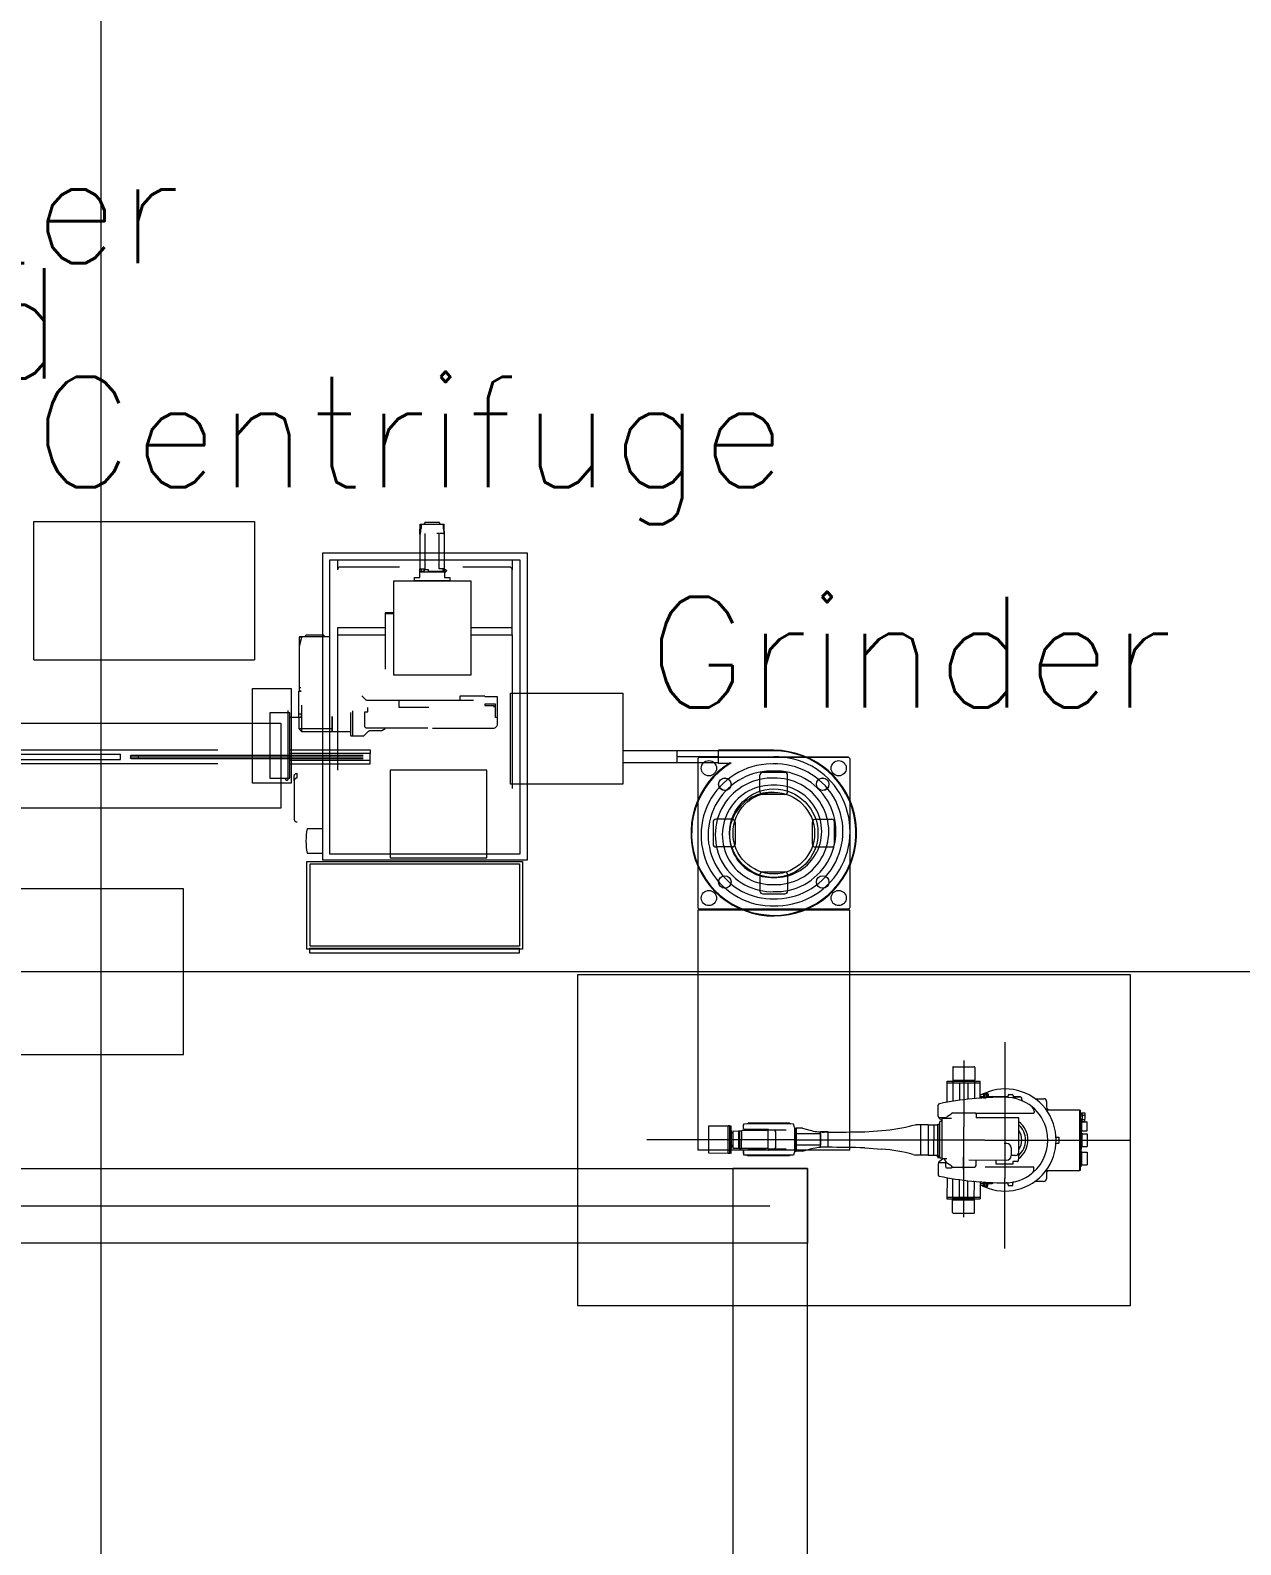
# Model space of a CAD drawing. Extents: x -59767 to 1106559, y -1290 to 1129522.
# Drawn here: x 85953 to 90337, y 280020 to 285505 of the extents above; entities that cross this region are included whole.
import ezdxf

# ---------------------------------------------------------------- set-up
doc = ezdxf.new("R2010")
doc.units = 0
doc.linetypes.add('CENTER', pattern=[2, 1.25, -0.25, 0.25, -0.25])
for name, color, linetype, lineweight in [('COLUMN', 2, 'CONTINUOUS', 9), ('TEXT', 3, 'CONTINUOUS', 9), ('중간선', 5, 'CONTINUOUS', 9), ('중심선', 1, 'CENTER', 9)]:
    doc.layers.add(name, color=color, linetype=linetype, lineweight=lineweight)
doc.styles.get("Standard").update_dxf_attribs({"font": 'romans.shx', "bigfont": 'whtgtxt.shx'})

# ---------------------------------------------------------------- blocks, each defined once
blk = doc.blocks.new('column600')
at = {"layer": 'COLUMN', "linetype": 'Continuous'}
blk.add_lwpolyline([(-300, -300), (300, -300), (300, 300), (-300, 300)], close=True, dxfattribs=at)

msp = doc.modelspace()

# ---------------------------------------------------------------- linework, layer by layer
at = {"layer": '중간선'}
for p, q in [((85965.3, 283725.2), (86765.3, 283725.2)), ((86765.3, 283725.2), (86765.3, 283225.2)), ((85965.3, 283225.2), (86765.3, 283225.2)), ((86886.3, 283040.3), (86885.6, 283040.3)), ((86887, 283040.3), (86886.3, 283040.3)), ((86887, 283032.6), (86887, 283040.3)), ((86887, 283032.6), (86820, 283032.6)), ((86820, 283032.6), (86820, 282796.2)), ((86887, 282796.2), (86887, 283032.6)), ((86887.7, 283032.6), (86887, 283032.6)), ((86889.2, 283032.6), (86887.7, 283032.6)), ((86890.6, 283032.6), (86889.2, 283032.6)), ((86891.3, 283032.6), (86890.6, 283032.6)), ((86892, 283032.6), (86891.3, 283032.6)), ((86892.7, 283032.6), (86892, 283032.6)), ((86893.4, 283032.6), (86892.7, 283032.6)), ((86893.4, 282796.2), (86893.4, 283032.6)), ((82805.8, 282883.2), (86279.7, 282883.2)), ((86279.7, 282863.2), (86279.7, 282883.2)), ((88445.7, 282894.7), (88099, 282894.7)), ((88295.7, 282851.8), (88295.7, 282894.7)), ((88445.7, 282873.3), (88295.7, 282873.3)), ((88645.7, 282897), (88445.7, 282897)), ((88445.7, 282849.5), (88445.7, 282897)), ((88645.7, 282894.7), (88445.7, 282894.7)), ((82805.8, 282863.2), (86279.7, 282863.2)), ((88445.7, 282851.8), (88099, 282851.8)), ((88375.7, 282872), (88370.7, 282867)), ((88375.7, 282872), (88370.7, 282867)), ((88370.7, 282867), (88370.7, 282327)), ((88370.7, 282867), (88370.7, 282327)), ((88915.7, 282872), (88375.7, 282872)), ((88375.7, 282872), (88915.7, 282872)), ((88488, 282849.5), (88445.7, 282849.5)), ((88920.7, 282867), (88915.7, 282872)), ((88920.7, 282867), (88920.7, 282327)), ((88920.7, 282867), (88920.7, 282327)), ((86820, 282796.2), (86887, 282796.2)), ((86876.5, 282796.2), (86876.5, 282793.4)), ((86876.5, 282793.4), (86877.2, 282792.7)), ((86877.2, 282792.7), (86877.2, 282791.3)), ((86877.2, 282791.3), (86878.6, 282789.9)), ((86878.6, 282789.9), (86879.3, 282789.2)), ((86879.3, 282789.2), (86880.7, 282788.5)), ((86880.7, 282788.5), (86882.1, 282788.5)), ((86882.1, 282788.5), (86883.5, 282788.5)), ((86883.5, 282788.5), (86884.2, 282789.2)), ((86884.2, 282789.2), (86885.6, 282789.9)), ((86885.6, 282789.9), (86886.3, 282791.3)), ((86886.3, 282791.3), (86887, 282792.7)), ((86887, 282793.4), (86887, 282796.2)), ((86887, 282796.2), (86887.7, 282796.2)), ((86887, 282792.7), (86887, 282793.4)), ((86887.7, 282796.2), (86889.2, 282796.2)), ((86889.2, 282796.2), (86890.6, 282796.2)), ((86890.6, 282796.2), (86891.3, 282796.2)), ((86891.3, 282796.2), (86892, 282796.2)), ((86892, 282796.2), (86892.7, 282796.2)), ((86892.7, 282796.2), (86893.4, 282796.2)), ((88595.7, 282747), (88595.7, 282807)), ((88595.7, 282747), (88595.7, 282807)), ((88685.7, 282817), (88605.7, 282817)), ((88685.7, 282817), (88605.7, 282817)), ((88695.7, 282747), (88695.7, 282807)), ((88695.7, 282747), (88695.7, 282807)), ((88685.7, 282737), (88605.7, 282737)), ((88685.7, 282737), (88605.7, 282737)), ((88425.7, 282637), (88425.7, 282557)), ((88425.7, 282637), (88425.7, 282557)), ((88495.7, 282647), (88435.7, 282647)), ((88495.7, 282647), (88435.7, 282647)), ((88505.7, 282637), (88505.7, 282557)), ((88505.7, 282637), (88505.7, 282557)), ((88785.7, 282557), (88785.7, 282637)), ((88785.7, 282557), (88785.7, 282637)), ((88795.7, 282647), (88855.7, 282647)), ((88795.7, 282647), (88855.7, 282647)), ((88865.7, 282557), (88865.7, 282637)), ((88865.7, 282557), (88865.7, 282637)), ((88495.7, 282547), (88435.7, 282547)), ((88495.7, 282547), (88435.7, 282547)), ((88795.7, 282547), (88855.7, 282547)), ((88795.7, 282547), (88855.7, 282547)), ((88595.7, 282447), (88595.7, 282387)), ((88595.7, 282447), (88595.7, 282387)), ((88605.7, 282457), (88685.7, 282457)), ((88605.7, 282457), (88685.7, 282457)), ((88695.7, 282447), (88695.7, 282387)), ((88695.7, 282447), (88695.7, 282387)), ((88370.7, 282327), (88375.7, 282322)), ((88370.7, 282327), (88375.7, 282322)), ((88605.7, 282377), (88685.7, 282377)), ((88605.7, 282377), (88685.7, 282377)), ((88915.7, 282322), (88920.7, 282327)), ((88915.7, 282322), (88920.7, 282327)), ((88915.7, 282322), (88375.7, 282322)), ((88375.7, 282322), (88915.7, 282322)), ((89293.8, 281748.7), (89293.7, 281702.7)), ((89295.8, 281750.7), (89371.8, 281750.6)), ((89373.8, 281748.6), (89373.7, 281702.6)), ((89273.6, 281622.2), (89273.7, 281698.8)), ((89273.7, 281698.8), (89393.7, 281698.5)), ((89273.7, 281698.8), (89393.7, 281698.5)), ((89273.7, 281692.8), (89393.7, 281692.5)), ((89293.7, 281702.7), (89373.7, 281702.6)), ((89294.2, 281702.7), (89294.2, 281698.7)), ((89294.7, 281698.7), (89294.6, 281625.7)), ((89318.7, 281692.7), (89318.6, 281629.3)), ((89348.7, 281692.6), (89348.6, 281633)), ((89372.7, 281698.6), (89372.6, 281635.4)), ((89373.2, 281702.6), (89373.2, 281698.6)), ((89393.6, 281637.2), (89393.7, 281698.5)), ((89241.5, 281572.2), (89241.5, 281611.9)), ((89393.6, 281643), (89405.6, 281643)), ((89405.6, 281652.5), (89405.6, 281638.5)), ((89405.6, 281652.5), (89405.8, 281652.5)), ((89405.6, 281640.5), (89421.6, 281640.5)), ((89405.6, 281638.5), (89414.3, 281638.5)), ((89406.6, 281652.5), (89406.6, 281638.5)), ((89410.6, 281652.5), (89410.6, 281638.5)), ((89411.5, 281652.5), (89415.8, 281652.5)), ((89416.6, 281652.5), (89416.6, 281638.5)), ((89420.6, 281652.5), (89420.6, 281638.8)), ((89421.5, 281652.5), (89421.6, 281652.5)), ((89421.6, 281652.5), (89421.6, 281638.9)), ((89421.6, 281643), (89437.1, 281643)), ((89492.7, 281641.4), (89440.7, 281641.5)), ((89490.7, 281640.4), (89441.4, 281640.5)), ((89494.6, 281647.4), (89494.6, 281645.3)), ((89497.6, 281650.4), (89509.6, 281650.3)), ((89512.6, 281647.3), (89512.6, 281641.7)), ((89539.6, 281641.3), (89512.6, 281641.3)), ((89540.6, 281640.3), (89512.8, 281640.3)), ((89539.6, 281640.3), (89539.6, 281641.3)), ((89543.6, 281631), (89543.6, 281637.3)), ((89591.9, 281635.2), (89623.6, 281635.1)), ((89633.6, 281625.1), (89633.5, 281605.1)), ((89243.7, 281567.5), (89271.3, 281567.5)), ((89245, 281564.5), (89255.8, 281555.4)), ((89255.9, 281556.3), (89256, 281563.8)), ((89289, 281563.7), (89256, 281563.8)), ((89271.1, 281567.2), (89269.2, 281563.8)), ((89287.2, 281578), (89274.8, 281570.9)), ((89293.5, 281583.7), (89373.5, 281583.6)), ((89376.5, 281582.6), (89585.5, 281582.2)), ((89378.5, 281578.6), (89378.5, 281566.1)), ((89533.5, 281565.8), (89378.5, 281566.1)), ((89533.2, 281441.3), (89533.5, 281565.8)), ((89588.5, 281590.1), (89588.5, 281585.2)), ((89632.3, 281595.1), (89753.5, 281594.9)), ((89753.5, 281594.9), (89753.1, 281374.9)), ((89753.5, 281593.9), (89756.7, 281593.9)), ((89756.4, 281402.2), (89756.7, 281572.2)), ((89756.7, 281572.2), (89756.7, 281593.9)), ((89756.7, 281583.5), (89771.7, 281583.5)), ((89756.7, 281578.9), (89763.7, 281578.8)), ((89756.7, 281573.4), (89763.7, 281573.4)), ((89756.7, 281562.4), (89763.7, 281562.4)), ((89756.7, 281556.9), (89763.7, 281556.9)), ((89763.7, 281556.9), (89763.7, 281578.8)), ((89763.7, 281575.7), (89771.7, 281575.7)), ((89763.7, 281561.9), (89763.7, 281567.9)), ((89763.7, 281560.1), (89771.7, 281560.1)), ((89771.7, 281567.9), (89771.6, 281552.3)), ((89771.7, 281583.5), (89771.7, 281567.9)), ((88410, 281437.3), (88410.1, 281537.3)), ((88410.1, 281537.3), (88490.1, 281537.2)), ((88480.2, 281437.2), (88480.4, 281537.2)), ((88486.4, 281537.2), (88480.4, 281537.2)), ((88486.2, 281437.2), (88486.4, 281537.2)), ((88490.1, 281537.2), (88490, 281437.2)), ((88490.1, 281519.7), (88492.4, 281519.7)), ((88492.3, 281454.7), (88492.4, 281519.7)), ((88492.4, 281506.2), (88492.9, 281506.2)), ((88492.8, 281462.4), (88492.9, 281511.9)), ((88492.9, 281511.9), (88496.9, 281511.9)), ((88496.9, 281518.2), (88496.8, 281456.2)), ((88496.9, 281518.2), (88517.4, 281518.1)), ((88517.4, 281518.6), (88517.3, 281455.6)), ((88517.4, 281518.6), (88521.4, 281518.6)), ((88521.4, 281519.1), (88521.3, 281455.1)), ((88521.4, 281519.1), (88529.4, 281519.1)), ((88529.3, 281454.6), (88529.4, 281519.6)), ((88625.4, 281519.4), (88529.4, 281519.6)), ((88535.9, 281527.1), (88535.9, 281538.9)), ((88536.1, 281540.2), (88536.8, 281543)), ((88716.7, 281543.3), (88537.6, 281543.6)), ((88625.9, 281523.9), (88538.9, 281524.1)), ((88548.4, 281543.6), (88553.1, 281546.3)), ((88552.4, 281521.1), (88614.4, 281520.9)), ((88552.4, 281519.5), (88552.4, 281521.1)), ((88701.2, 281546), (88553.1, 281546.3)), ((88553.4, 281521.1), (88553.4, 281524.1)), ((88613.4, 281520.9), (88613.4, 281523.9)), ((88614.4, 281519.4), (88614.4, 281520.9)), ((88625.3, 281455.5), (88625.4, 281519.4)), ((88626.9, 281522.4), (88626.9, 281522.9)), ((88690.3, 281521.3), (88627.9, 281521.4)), ((88653.3, 281462.4), (88653.4, 281511.4)), ((88705.9, 281543.3), (88701.2, 281546)), ((88720.8, 281530.5), (88717.5, 281542.7)), ((88722.2, 281445), (88722.4, 281528.5)), ((88722.4, 281528.3), (88726.4, 281528.2)), ((88726.2, 281445.2), (88726.4, 281528.2)), ((88726.2, 281445.2), (88726.4, 281528.2)), ((88726.4, 281528.2), (88726.2, 281445.2)), ((88749.1, 281528.2), (88726.4, 281528.2)), ((88749.1, 281528.2), (88776, 281521)), ((88839.8, 281514), (88827.7, 281514.1)), ((88975.6, 281515.7), (89037.6, 281520)), ((89151.1, 281538.7), (89159.4, 281541)), ((89204.4, 281540.9), (89159.4, 281541)), ((89177.7, 281430.9), (89177.9, 281540.9)), ((89204.4, 281540.9), (89204.2, 281430.9)), ((89205.4, 281527.9), (89204.4, 281527.9)), ((89205.4, 281540.9), (89205.2, 281430.9)), ((89205.4, 281540.9), (89205.2, 281430.9)), ((89205.4, 281540.9), (89240.4, 281540.8)), ((89224.9, 281540.8), (89224.7, 281430.8)), ((89240.4, 281543.3), (89240.2, 281428.3)), ((89240.2, 281430.8), (89240.4, 281543.3)), ((89240.4, 281543.3), (89246.9, 281543.3)), ((89246.7, 281419.3), (89246.9, 281552.3)), ((89246.7, 281419.3), (89246.9, 281552.3)), ((89253.9, 281552.3), (89246.9, 281552.3)), ((89253.9, 281552.3), (89246.9, 281552.3)), ((89253.9, 281553.5), (89253.7, 281418.3)), ((89756.6, 281552.4), (89760.9, 281552.4)), ((89756.6, 281517.4), (89760.9, 281517.4)), ((89756.6, 281514.5), (89758.6, 281514.5)), ((89758.2, 281517.4), (89758.2, 281552.4)), ((89758.6, 281514.5), (89758.3, 281388.5)), ((89758.6, 281510.4), (89760.9, 281510.4)), ((89760.9, 281510.4), (89760.8, 281459.4)), ((89760.9, 281517.4), (89760.9, 281552.4)), ((89760.9, 281552.3), (89771.6, 281552.3)), ((89760.9, 281550.9), (89780.8, 281550.8)), ((89760.9, 281518.9), (89780.8, 281518.8)), ((89760.9, 281507.9), (89780.8, 281507.9)), ((89780.8, 281507.9), (89780.7, 281461.8)), ((89780.8, 281518.8), (89780.8, 281550.8)), ((88490, 281459.7), (88492.3, 281459.7)), ((88490, 281454.7), (88492.3, 281454.7)), ((88492.3, 281468.2), (88492.8, 281468.2)), ((88492.8, 281468.2), (88492.8, 281462.4)), ((88492.8, 281462.4), (88496.8, 281462.4)), ((88496.8, 281456.2), (88517.3, 281456.1)), ((88517.3, 281455.6), (88521.3, 281455.6)), ((88521.3, 281455.1), (88529.3, 281455.1)), ((88624.3, 281454.4), (88529.3, 281454.6)), ((88625.8, 281448.9), (88538.8, 281449.1)), ((88552.3, 281454.6), (88552.3, 281453.1)), ((88552.3, 281453.1), (88614.3, 281452.9)), ((88553.3, 281450.1), (88613.3, 281449.9)), ((88553.3, 281449.1), (88553.3, 281450.1)), ((88554, 281450.1), (88554, 281453.1)), ((88612.5, 281450), (88612.5, 281453)), ((88613.3, 281448.9), (88613.3, 281449.9)), ((88614.3, 281454.5), (88614.3, 281452.9)), ((88626.8, 281451.4), (88626.8, 281449.9)), ((88690.1, 281452.3), (88627.8, 281452.4)), ((88749, 281445.2), (88775.8, 281452.3)), ((88839.7, 281459), (88827.6, 281459.1)), ((88839.7, 281459), (88840, 281459)), ((88975.5, 281456.8), (89037.5, 281452.4)), ((89489.6, 281472.9), (89480.6, 281472.9)), ((89505.6, 281456.8), (89505.5, 281428.8)), ((89668, 281496.1), (89677.8, 281496)), ((89668, 281474.1), (89677.8, 281474)), ((89677.8, 281496), (89677.8, 281474)), ((89758.5, 281459.4), (89760.8, 281459.4)), ((89760.8, 281461.8), (89780.7, 281461.8)), ((88490, 281437.2), (88410, 281437.3)), ((88486.2, 281437.2), (88480.2, 281437.2)), ((88535.7, 281446.1), (88534.5, 281446.1)), ((88534.5, 281446.1), (88534.5, 281436.1)), ((88535.7, 281436.1), (88534.5, 281436.1)), ((88535.7, 281444.1), (88535.7, 281446.1)), ((88535.7, 281444.1), (88535.7, 281435.2)), ((88535.9, 281434), (88536.6, 281431.2)), ((88716.5, 281430.3), (88537.4, 281430.6)), ((88548.2, 281430.6), (88552.9, 281427.9)), ((88701, 281427.6), (88552.9, 281427.9)), ((88705.7, 281430.3), (88701, 281427.6)), ((88720.6, 281443), (88717.3, 281430.9)), ((88722.2, 281445.3), (88726.2, 281445.2)), ((88749, 281445.2), (88726.2, 281445.2)), ((89150.9, 281433.2), (89159.2, 281431)), ((89150.9, 281433.2), (89159.2, 281431)), ((89204.2, 281430.9), (89159.2, 281431)), ((89205.2, 281443.9), (89204.2, 281443.9)), ((89205.2, 281430.9), (89240.2, 281430.8)), ((89205.2, 281430.9), (89240.2, 281430.8)), ((89224.7, 281430.8), (89240.2, 281430.8)), ((89239.2, 281424.8), (89239.2, 281430.8)), ((89246.7, 281424.8), (89239.2, 281424.8)), ((89239.7, 281424.8), (89239.7, 281424.6)), ((89239.7, 281424.6), (89246.7, 281424.6)), ((89240.2, 281430.8), (89240.2, 281428.3)), ((89240.2, 281430.8), (89240.2, 281428.3)), ((89240.2, 281428.3), (89246.7, 281428.3)), ((89240.2, 281424.6), (89240.2, 281420.8)), ((89246.7, 281420.8), (89240.2, 281420.8)), ((89241.2, 281399.4), (89241.1, 281359.6)), ((89244.3, 281404.1), (89266.9, 281404.1)), ((89244.8, 281407.1), (89258.1, 281418.3)), ((89253.7, 281419.3), (89246.7, 281419.3)), ((89253.7, 281418.3), (89272.7, 281418.3)), ((89270.8, 281404.4), (89262.9, 281418.3)), ((89268.4, 281387.8), (89268.4, 281407.8)), ((89286.9, 281393.5), (89274.5, 281400.6)), ((89333.1, 281380.4), (89333.2, 281424.2)), ((89352.5, 281413.1), (89489.5, 281412.9)), ((89378.2, 281392.6), (89378.2, 281412.6)), ((89450.9, 281401.9), (89450.9, 281413.1)), ((89450.9, 281398.4), (89450.9, 281401.9)), ((89512.9, 281398.3), (89450.9, 281398.4)), ((89521.2, 281429.3), (89505.5, 281429.3)), ((89528.7, 281407.3), (89511.8, 281407.3)), ((89512.9, 281401.8), (89512.9, 281407.8)), ((89512.9, 281398.3), (89512.9, 281401.8)), ((89532.9, 281422.3), (89532.9, 281437.9)), ((89756.3, 281375.9), (89756.4, 281402.2)), ((89758.4, 281444.4), (89760.7, 281444.4)), ((89758.4, 281393.4), (89760.7, 281393.4)), ((89760.7, 281444.4), (89760.7, 281393.4)), ((89760.7, 281441.9), (89780.6, 281441.9)), ((89760.7, 281395.8), (89780.6, 281395.8)), ((89780.6, 281441.9), (89780.6, 281395.8)), ((89271.4, 281384.8), (89289.4, 281384.7)), ((89273.1, 281349.3), (89272.9, 281272.8)), ((89292.4, 281387.7), (89292.4, 281387.8)), ((89293.1, 281387.7), (89373.1, 281387.6)), ((89293.9, 281272.7), (89294.1, 281345.7)), ((89317.9, 281278.7), (89318.1, 281342.1)), ((89347.9, 281278.6), (89348.1, 281338.2)), ((89411.8, 281388.5), (89585.1, 281388.2)), ((89588.1, 281380.3), (89588.1, 281385.2)), ((89631.9, 281375.1), (89753.1, 281374.9)), ((89633.1, 281365.1), (89633.1, 281345.1)), ((89753.1, 281375.9), (89756.3, 281375.9)), ((89756.3, 281388.5), (89758.3, 281388.5)), ((89371.9, 281272.6), (89372.1, 281335.7)), ((89393, 281333.9), (89392.9, 281272.5)), ((89393, 281328), (89405, 281328)), ((89405, 281332.5), (89413.8, 281332.5)), ((89405, 281318.5), (89405, 281332.5)), ((89405, 281330.5), (89421, 281330.5)), ((89405, 281318.5), (89405.2, 281318.5)), ((89406, 281318.5), (89406, 281332.5)), ((89410, 281318.5), (89410, 281332.5)), ((89410.8, 281318.5), (89415.2, 281318.5)), ((89416, 281318.5), (89416, 281332.5)), ((89420, 281318.5), (89420, 281332.2)), ((89420.8, 281318.5), (89421, 281318.5)), ((89421, 281318.5), (89421, 281332.1)), ((89421, 281328), (89436.5, 281328)), ((89494, 281323.4), (89494, 281325.5)), ((89497, 281320.4), (89509, 281320.3)), ((89512, 281323.3), (89512, 281329)), ((89623.1, 281335.1), (89591.3, 281335.2)), ((89272.9, 281278.8), (89392.9, 281278.5)), ((89272.9, 281272.8), (89392.9, 281272.5)), ((89272.9, 281272.8), (89392.9, 281272.5)), ((89373.4, 281272.6), (89292.4, 281272.7)), ((89292.8, 281222.7), (89292.9, 281268.7)), ((89292.9, 281268.7), (89372.9, 281268.6)), ((89293.4, 281268.7), (89293.4, 281272.7)), ((89372.4, 281268.6), (89372.4, 281272.6)), ((89372.8, 281222.6), (89372.9, 281268.6)), ((89294.8, 281220.7), (89370.8, 281220.6))]:
    msp.add_line(p, q, dxfattribs=at)
for points in [[(85965.3, 283225.2), (85965.3, 283725.2)], [(87363.9, 283679.4), (87363.9, 283680.9), (87363.9, 283681.6), (87363.9, 283682.3), (87363.9, 283688.6), (87363.9, 283695), (87364.6, 283702), (87364.6, 283708.4), (87364.6, 283714.7), (87365.3, 283714.7), (87366, 283714.7), (87366.7, 283714.7), (87368.1, 283714.7), (87369.6, 283714.7), (87368.9, 283708.4), (87368.1, 283702), (87366.7, 283695), (87366, 283688.6), (87365.3, 283682.3), (87365.3, 283680.9), (87364.6, 283679.4), (87363.9, 283679.4), (87363.9, 283553.9)], [(87438, 283716.1), (87434.5, 283721.1), (87434.5, 283721.8), (87433.8, 283721.8), (87433.1, 283721.8), (87432.3, 283721.8), (87430.9, 283721.8), (87430.2, 283721.8), (87428.8, 283721.8), (87425.3, 283721.8), (87421.8, 283721.8), (87417.5, 283721.8), (87412.6, 283721.8), (87408.4, 283721.8), (87404.1, 283721.8), (87399.2, 283721.8), (87397.1, 283721.8), (87395, 283721.8), (87390.7, 283721.8), (87387.9, 283721.8), (87385.8, 283721.8), (87384.4, 283721.8), (87383.7, 283721.8), (87383, 283721.8), (87382.3, 283721.8), (87382.3, 283721.1), (87378.7, 283716.1)], [(87452.8, 283679.4), (87452.8, 283680.9), (87452.8, 283682.3), (87452.8, 283688.6), (87452.1, 283695), (87452.1, 283702), (87452.1, 283708.4), (87452.1, 283714.7), (87451.4, 283714.7), (87450.7, 283714.7), (87450, 283714.7), (87449.3, 283714.7), (87448.6, 283714.7), (87447.9, 283714.7), (87447.2, 283714.7), (87447.9, 283708.4), (87448.6, 283702), (87450, 283695), (87450.7, 283688.6), (87451.4, 283682.3), (87442.9, 283682.3), (87441.5, 283682.3), (87440.8, 283682.3), (87439.4, 283682.3), (87438.7, 283682.3), (87438, 283682.3), (87437.3, 283682.3), (87436.6, 283682.3)], [(87378.7, 283544), (87378.7, 283544.7), (87370.3, 283544.7), (87370.3, 283553.9), (87383, 283553.9), (87383, 283679.4), (87383, 283682.3)], [(87446.5, 283553.9), (87433.8, 283553.9), (87433.8, 283679.4), (87433.8, 283682.3), (87425.3, 283682.3)], [(87452.8, 283553.9), (87452.8, 283679.4), (87452.1, 283679.4), (87451.4, 283679.4), (87451.4, 283680.9), (87451.4, 283681.6), (87451.4, 283682.3)], [(87065.5, 283586.3), (87065.5, 283551.1)], [(87697.6, 283586.3), (87697.6, 283551.1)], [(87290.6, 283560.9), (87075.4, 283560.9), (87073.3, 283560.9), (87071.9, 283560.2), (87069.7, 283559.5), (87068.3, 283558.1), (87067.6, 283556.7), (87066.2, 283555.3), (87066.2, 283553.2), (87065.5, 283551.1)], [(87370.3, 283544), (87370.3, 283544.7), (87368.9, 283544.7), (87366.7, 283544.7), (87365.3, 283544.7), (87363.9, 283544.7), (87364.6, 283544), (87363.9, 283544.7), (87363.9, 283553.9), (87364.6, 283553.9), (87366, 283553.9), (87366.7, 283553.9), (87367.4, 283553.9), (87368.9, 283553.9), (87370.3, 283553.9)], [(87446.5, 283544), (87446.5, 283544.7), (87447.2, 283544.7), (87447.9, 283544.7), (87448.6, 283544.7), (87449.3, 283544.7), (87450, 283544.7), (87450.7, 283544.7), (87451.4, 283544.7), (87452.1, 283544.7), (87452.8, 283544.7), (87453.5, 283544), (87454.2, 283543.3), (87455.6, 283543.3), (87457, 283543.3), (87457.7, 283544), (87458.4, 283544.7), (87459.2, 283545.4), (87459.9, 283546.8), (87459.9, 283548.2), (87459.2, 283548.9), (87458.4, 283549.6), (87457.7, 283550.3), (87456.3, 283551.1), (87454.9, 283551.1), (87454.2, 283550.3), (87452.8, 283549.6), (87454.2, 283550.3), (87454.9, 283551.1), (87456.3, 283551.1), (87457.7, 283550.3), (87458.4, 283549.6), (87459.2, 283548.9), (87459.9, 283548.2), (87459.9, 283546.8), (87459.2, 283545.4), (87458.4, 283544.7), (87457.7, 283544), (87457, 283543.3), (87455.6, 283543.3), (87454.2, 283543.3), (87453.5, 283544), (87452.8, 283544.7), (87452.1, 283544), (87452.8, 283544.7), (87452.8, 283553.9), (87452.1, 283553.9), (87451.4, 283553.9), (87450.7, 283553.9), (87450, 283553.9), (87448.6, 283553.9), (87447.9, 283553.9), (87446.5, 283553.9), (87446.5, 283544.7), (87395, 283544.7), (87395, 283551.1), (87378.7, 283551.1), (87378.7, 283544.7), (87379.4, 283544.7), (87380.1, 283544.7), (87380.8, 283544.7), (87380.8, 283551.1)], [(87697.6, 283340.1), (87697.6, 283551.1), (87697.6, 283553.2), (87696.9, 283555.3), (87696.2, 283556.7), (87694.8, 283558.1), (87693.4, 283559.5), (87691.9, 283560.2), (87690.5, 283560.9), (87688.4, 283560.9), (87519.1, 283560.9)], [(87270.1, 283394.4), (87238.3, 283394.4), (87238.3, 283393), (87270.1, 283393), (87238.3, 283393), (87238.3, 283191.3)], [(87020.4, 283308.4), (87015.4, 283313.3), (87014.7, 283313.3), (87014.7, 283314), (87014, 283314), (87013.3, 283314), (87012.6, 283314), (87011.2, 283314), (87010.5, 283314), (87008.4, 283314), (87007, 283314), (87004.8, 283314), (86999.9, 283314), (86997.1, 283314), (86994.3, 283314), (86988.6, 283314), (86983, 283314), (86979.5, 283314), (86975.2, 283314), (86971.7, 283314), (86968.9, 283314), (86966.1, 283314), (86963.9, 283314), (86961.1, 283314), (86957.6, 283314), (86956.2, 283314), (86954.8, 283314), (86952.6, 283314), (86951.9, 283314), (86951.2, 283314), (86951.2, 283313.3), (86950.5, 283313.3), (86945.6, 283308.4)], [(87238.3, 283340.1), (87065.5, 283340.1), (87065.5, 283314.7), (87238.3, 283314.7)], [(87065.5, 283314.7), (87065.5, 282825.2)], [(87548, 283314.7), (87697.6, 283314.7), (87697.6, 283340.1), (87548, 283340.1)], [(87697.6, 283314.7), (87697.6, 282758.8)], [(86926.5, 283274.5), (86926.5, 283122.8)], [(87038, 283307), (87038, 283308.4), (87037.3, 283308.4), (87036.6, 283308.4), (87035.2, 283308.4), (87034.5, 283308.4), (87033.1, 283308.4), (87031.7, 283308.4), (87029.5, 283308.4), (87023.2, 283308.4), (87006.3, 283308.4), (87005.6, 283308.4), (87004.8, 283308.4), (87004.1, 283308.4), (87003.4, 283308.4), (87002.7, 283308.4), (86963.2, 283308.4), (86962.5, 283308.4), (86961.8, 283308.4), (86961.1, 283308.4), (86960.4, 283308.4), (86959.7, 283308.4), (86942.8, 283308.4), (86936.4, 283308.4), (86934.3, 283308.4), (86932.9, 283308.4), (86931.5, 283308.4), (86930.8, 283308.4), (86929.4, 283308.4), (86928.7, 283308.4), (86928, 283308.4), (86928, 283307), (86927.3, 283307), (86927.3, 283306.3)], [(86893.4, 283017), (86925.8, 283017), (86925.8, 283017.7), (86925.8, 283018.4), (86925.8, 283019.9), (86925.8, 283021.3), (86925.8, 283022.7), (86925.8, 283024.1), (86925.8, 283026.2), (86925.8, 283026.9), (86925.8, 283028.3), (86925.8, 283029), (86925.8, 283089), (86925.8, 283110.9), (86926.5, 283110.9)], [(86932.9, 283122.8), (86931.5, 283122.8), (86930.1, 283122.8), (86929.4, 283122.8), (86928.7, 283122.8), (86927.3, 283122.8), (86926.5, 283122.8), (86927.3, 283110.9), (86928, 283110.9), (86928.7, 283110.9), (86929.4, 283110.9), (86930.8, 283110.9), (86931.5, 283110.9), (86932.9, 283110.9), (86933.6, 283110.9), (86932.9, 283110.9), (86931.5, 283110.9), (86930.8, 283110.9), (86930.1, 283110.9), (86929.4, 283110.9), (86928.7, 283110.9), (86928, 283110.9), (86927.3, 283110.9)], [(87287.7, 283077), (87230.6, 283077), (87170.6, 283077), (87153.7, 283093.9)], [(87599.5, 283092.5), (87509.2, 283092.5), (87509.2, 283077)], [(86935.7, 283060.1), (86935.7, 282975.4), (87045.8, 282975.4)], [(87120.5, 282950), (87120.5, 282950.7), (87120.5, 282951.4), (87120.5, 282952.8), (87120.5, 282954.2), (87120.5, 282956.4), (87120.5, 282958.5), (87120.5, 282960.6), (87120.5, 282964.1), (87120.5, 282966.9), (87120.5, 282970.5), (87120.5, 282974), (87120.5, 282978.2), (87120.5, 282981.8), (87120.5, 282986.7), (87120.5, 282990.9), (87120.5, 282995.2), (87120.5, 283000.1), (87120.5, 283005), (87120.5, 283010), (87120.5, 283014.9), (87120.5, 283020.6), (87120.5, 283025.5), (87120.5, 283030.4), (87120.5, 283035.4), (87120.5, 283040.3)], [(87392.8, 282976.8), (87171.3, 282976.8), (87169.9, 282976.8), (87169.2, 282977.5), (87167.8, 282978.2), (87167.1, 282978.9), (87166.4, 282979.6), (87165.7, 282981.1), (87165, 282981.8), (87165, 282983.2), (87165, 283036.1), (87164.3, 283036.8), (87164.3, 283036.1), (87165, 283036.1), (87174.9, 283036.1), (87175.6, 283036.1), (87175.6, 283036.8), (87175.6, 283037.5), (87175.6, 283038.2), (87175.6, 283038.9), (87175.6, 283040.3), (87175.6, 283042.4), (87175.6, 283043.8), (87175.6, 283046), (87175.6, 283048.8), (87175.6, 283050.9), (87175.6, 283051.6)], [(87558.6, 283077), (87287.7, 283077), (87287.7, 283063.6), (87287.7, 283053.7), (87396.4, 283053.7)], [(87599.5, 283091.8), (87644, 283091.8), (87644, 283015.6), (87637.6, 283015.6), (87637.6, 283064.3), (87599.5, 283064.3), (87599.5, 283060.1), (87599.5, 283059.4), (87631.3, 283059.4), (87631.3, 283053.7)], [(86925.8, 283029), (86926.5, 283029), (86928, 283029.7), (86928.7, 283029.7), (86930.1, 283029), (86931.5, 283029), (86932.2, 283028.3), (86932.9, 283026.9), (86933.6, 283026.2), (86934.3, 283025.5), (86934.3, 283024.1), (86935, 283022.7), (86934.3, 283022), (86934.3, 283020.6), (86933.6, 283019.2), (86932.9, 283018.4), (86932.2, 283017.7), (86931.5, 283017), (86930.1, 283016.3), (86928.7, 283016.3), (86928, 283016.3), (86926.5, 283016.3), (86925.8, 283017), (86925.8, 282975.4), (86935.7, 282975.4), (86935.7, 282965.5), (87045.8, 282965.5), (87045.8, 282975.4), (87045.8, 283019.9), (87045.8, 283018.4), (87045.8, 283014.2), (87045.8, 283009.3), (87045.8, 283005), (87045.8, 283000.8), (87045.8, 282996.6), (87045.8, 282993), (87045.8, 282988.8), (87045.8, 282985.3), (87045.8, 282982.5), (87045.8, 282978.9), (87045.8, 282976.1), (87045.8, 282974), (87045.8, 282971.9), (87045.8, 282969.8), (87045.8, 282968.4), (87045.8, 282966.9), (87045.8, 282966.2), (87045.8, 282965.5), (87110.7, 282965.5), (87111.4, 282965.5), (87112.1, 282965.5), (87112.1, 282964.8), (87112.8, 282964.1), (87112.8, 282963.4)], [(87112.8, 283034), (87112.8, 283030.4), (87112.8, 283025.5), (87112.8, 283020.6), (87112.8, 283015.6), (87112.8, 283010), (87112.8, 283005), (87112.8, 283000.8), (87112.8, 282995.9), (87112.8, 282990.9), (87112.8, 282986.7), (87112.8, 282982.5), (87112.8, 282978.2), (87112.8, 282974.7), (87112.8, 282971.2), (87112.8, 282967.7), (87112.8, 282964.1), (87112.8, 282961.3), (87112.8, 282959.2), (87112.8, 282957.1), (87112.8, 282955), (87112.8, 282953.5), (87112.8, 282952.1), (87112.8, 282951.4), (87112.8, 282950.7), (87113.5, 282950), (87120.5, 282950), (87161.5, 282950), (87177, 282964.8), (87177.7, 282966.2), (87179.1, 282966.9), (87179.8, 282967.7), (87181.2, 282967.7), (87182.6, 282968.4), (87183.3, 282968.4), (87184.7, 282969.1), (87186.1, 282969.1), (87225.7, 282969.1), (87237.6, 282975.4), (87237.6, 282976.8)], [(87113.5, 282950), (87113.5, 282950.7), (87113.5, 282951.4), (87113.5, 282952.8), (87113.5, 282954.2), (87113.5, 282955.7), (87113.5, 282957.8), (87113.5, 282959.9), (87113.5, 282962.7), (87113.5, 282965.5), (87113.5, 282969.1), (87113.5, 282972.6), (87113.5, 282976.1), (87113.5, 282980.4), (87113.5, 282984.6), (87113.5, 282988.8), (87113.5, 282993), (87113.5, 282998), (87113.5, 283002.9), (87113.5, 283007.9), (87113.5, 283012.8), (87113.5, 283017.7), (87113.5, 283022.7), (87113.5, 283027.6), (87113.5, 283033.3), (87113.5, 283034)], [(86925.8, 282975.4), (86935.7, 282965.5)], [(82805.8, 282898.5), (86632.4, 282898.5)], [(87157.9, 282878.1), (86345.3, 282878.1)], [(86345.3, 282873.8), (87157.9, 282873.8)], [(86893.4, 282898.5), (87183.3, 282898.5), (87183.3, 282885.8), (86893.4, 282885.8)], [(87183.3, 282860.4), (87183.3, 282885.8)], [(86632.4, 282847.7), (82805.8, 282847.7)], [(87157.9, 282872.4), (86345.3, 282872.4)], [(86345.3, 282867.5), (87157.9, 282867.5)], [(86893.4, 282847.7), (87183.3, 282847.7), (87183.3, 282860.4), (86893.4, 282860.4)], [(86908.9, 282786.4), (86908.9, 282804), (86908.9, 282806.1), (86909.6, 282807.5), (86910.3, 282809.6), (86911.7, 282811), (86913.1, 282811.8), (86914.6, 282813.2), (86916.7, 282813.2), (86918.1, 282813.9), (86918.1, 282796.2), (86916.7, 282796.2), (86914.6, 282795.5), (86913.1, 282794.8), (86911.7, 282793.4), (86910.3, 282792), (86909.6, 282790.6), (86908.9, 282788.5), (86908.9, 282786.4), (86908.9, 282785.7), (86908.9, 282784.9), (86908.9, 282783.5), (86908.9, 282781.4), (86908.9, 282780), (86908.9, 282777.2), (86908.9, 282775.1), (86908.9, 282771.5), (86908.9, 282768.7), (86908.9, 282765.2), (86908.9, 282761.7), (86908.9, 282757.4), (86908.9, 282753.2), (86908.9, 282749), (86908.9, 282744.7), (86908.9, 282739.8), (86908.9, 282734.9), (86908.9, 282729.9), (86908.9, 282725), (86908.9, 282720), (86908.9, 282715.1), (86908.9, 282710.2), (86908.9, 282705.2), (86908.9, 282700.3), (86908.9, 282695.4), (86908.9, 282691.1), (86908.9, 282686.2), (86908.9, 282682), (86908.9, 282677.7), (86908.9, 282673.5), (86908.9, 282670), (86908.9, 282666.4), (86908.9, 282662.9), (86908.9, 282660.1), (86908.9, 282657.3), (86908.9, 282655.1), (86908.9, 282652.3), (86908.9, 282650.9), (86908.9, 282649.5), (86908.9, 282648.1), (86908.9, 282647.4), (86908.9, 282646.7), (86908.9, 282645.3), (86909.6, 282643.2), (86910.3, 282641.7), (86911.7, 282640.3), (86913.1, 282638.9), (86914.6, 282638.2), (86916.7, 282637.5), (86918.1, 282637.5), (86919.5, 282637.5)], [(89528.7, 281407.3), (89529.2, 281407.4), (89529.7, 281407.8), (89530.3, 281408.5), (89530.8, 281409.3), (89531.2, 281410.4), (89531.6, 281411.7), (89532, 281413.2), (89532.3, 281414.8), (89532.5, 281416.6), (89532.7, 281418.4), (89532.8, 281420.4), (89532.9, 281422.3)]]:
    msp.add_lwpolyline(points, dxfattribs=at)
for points in [[(87365.3, 283716.1), (87450.7, 283716.1), (87450.7, 283714.7), (87365.3, 283714.7)], [(87011.9, 283611.7), (87751.9, 283611.7), (87751.9, 282499.2), (87011.9, 282499.2)], [(87037.3, 283586.3), (87726.5, 283586.3), (87726.5, 282520.4), (87037.3, 282520.4)], [(87471.8, 283510.8), (87344.9, 283510.8), (87344.9, 283523.5), (87363.9, 283523.5), (87363.9, 283544), (87452.8, 283544), (87452.8, 283523.5), (87471.8, 283523.5)], [(87269.4, 283510.8), (87548, 283510.8), (87548, 283168.7), (87269.4, 283168.7)], [(86926.5, 283274.5), (86927.3, 283274.5), (86928, 283274.5), (86936.4, 283306.3), (86935, 283306.3), (86932.9, 283306.3), (86931.5, 283306.3), (86930.1, 283306.3), (86928.7, 283306.3), (86928, 283306.3), (86927.3, 283306.3)], [(86757.9, 283120.7), (86897.6, 283120.7), (86897.6, 282777.9), (86757.9, 282777.9)], [(88099, 282774.4), (87692.7, 282774.4), (87692.7, 283104.5), (88099, 283104.5)], [(86859.8, 282687.1), (85804.2, 282687.1), (85804.2, 282995.3), (86859.8, 282995.3)], [(86345.3, 282873.8), (86345.3, 282875.2), (86345.3, 282875.9), (86345.3, 282876.7), (86345.3, 282877.4), (86345.3, 282878.1), (86341.7, 282878.1), (86338.9, 282878.1), (86335.4, 282878.1), (86332.6, 282878.1), (86329.7, 282878.1), (86326.9, 282878.1), (86324.8, 282878.1), (86322.7, 282878.1), (86320.6, 282878.1), (86319.2, 282878.1), (86318.5, 282878.1), (86317.8, 282878.1), (86317, 282878.1), (86315.6, 282877.4), (86315.6, 282876.7), (86314.9, 282875.9), (86315.6, 282875.2), (86315.6, 282873.8), (86317, 282873.8), (86317.8, 282873.8), (86318.5, 282873.8), (86319.2, 282873.8), (86320.6, 282873.8), (86322.7, 282873.8), (86324.8, 282873.8), (86326.9, 282873.8), (86329.7, 282873.8), (86332.6, 282873.8), (86335.4, 282873.8), (86338.9, 282873.8), (86341.7, 282873.8)], [(86345.3, 282867.5), (86345.3, 282868.2), (86345.3, 282868.9), (86345.3, 282870.3), (86345.3, 282871), (86345.3, 282871.7), (86345.3, 282872.4), (86341.7, 282872.4), (86338.9, 282872.4), (86335.4, 282872.4), (86332.6, 282872.4), (86329.7, 282872.4), (86326.9, 282872.4), (86324.8, 282872.4), (86322.7, 282872.4), (86320.6, 282872.4), (86319.2, 282872.4), (86318.5, 282872.4), (86317.8, 282872.4), (86317, 282872.4), (86315.6, 282871.7), (86315.6, 282871), (86314.9, 282870.3), (86315.6, 282868.9), (86315.6, 282868.2), (86317, 282868.2), (86317.8, 282867.5), (86318.5, 282867.5), (86319.2, 282867.5), (86320.6, 282867.5), (86322.7, 282867.5), (86324.8, 282867.5), (86326.9, 282867.5), (86329.7, 282867.5), (86332.6, 282867.5), (86335.4, 282867.5), (86338.9, 282867.5), (86341.7, 282867.5)], [(87256.7, 282507.7), (87605.9, 282507.7), (87605.9, 282825.2), (87256.7, 282825.2)], [(86954.8, 282494.3), (87735.7, 282494.3), (87735.7, 282176.9), (86954.8, 282176.9)], [(86966.8, 282485.8), (87724.4, 282485.8), (87724.4, 282187.4), (86966.8, 282187.4)], [(88920.7, 282317.4), (88370.7, 282317.4), (88370.7, 281449.8), (88920.7, 281449.8)], [(86965.3, 282180.4), (87723, 282180.4), (87723, 282162.7), (86965.3, 282162.7)], [(89935.8, 282084.6), (89935.8, 280884.6), (87935.8, 280884.6), (87935.8, 282084.6)], [(88814.9, 281509.2), (88814.8, 281467.2), (88726.6, 281467.3), (88726.7, 281509.4)], [(88841.7, 281516.9), (88841.6, 281459.5), (88814.8, 281459.5), (88814.9, 281516.9)], [(78983.7, 281381.9), (88767.3, 281381.9), (88767.3, 281111.9), (78983.7, 281111.9)], [(88767.3, 281381.9), (88497.3, 281381.9), (88497.3, 279542.6), (88767.3, 279542.6)]]:
    msp.add_lwpolyline(points, close=True, dxfattribs=at)
for points in [[(87409.1, 282976.8), (87629.2, 282976.8, 0.440543), (87644.7, 282993), (87644.7, 283037.5), (87644.7, 283039.6), (87644, 283042.4), (87644, 283043.1)], [(87011.9, 282612.8), (86955.5, 282612.8, 0.095453), (86955.5, 282523.9), (87011.9, 282523.9)]]:
    msp.add_lwpolyline(points, format="xyb", dxfattribs=at)
for centre, radius in [((88410.7, 282832), 27.5), ((88410.7, 282832), 27.5), ((88880.7, 282832), 27.5), ((88880.7, 282832), 27.5), ((88468.5, 282774.2), 22.5), ((88468.5, 282773.8), 22.5), ((88822.5, 282774.2), 22.5), ((88822.5, 282773.8), 22.5), ((88645.7, 282597), 160.1), ((88645.7, 282597), 147.7), ((88468.5, 282420.2), 22.5), ((88468.5, 282419.8), 22.5), ((88822.5, 282420.2), 22.5), ((88822.5, 282419.8), 22.5), ((88410.7, 282362), 27.5), ((88410.7, 282362), 27.5), ((88880.7, 282362), 27.5), ((88880.7, 282362), 27.5)]:
    msp.add_circle(centre, radius, dxfattribs=at)
for centre, radius, start, end in [((88645.7, 282597), 300, 121.8546, 90), ((88645.7, 282597), 297.7, 121.1355, 90), ((88652.1, 282603.4), 270, 267.797, 91.3635), ((88639.3, 282590.6), 257.1, 87.0219, 272.3734), ((88639.3, 282590.6), 231.4, 87.0219, 272.3734), ((88652.1, 282603.4), 244.2, 267.797, 92.203), ((88652.1, 282603.4), 218.5, 267.797, 92.203), ((88639.3, 282590.6), 205.7, 87.0219, 272.3734), ((88639.3, 282590.6), 180, 87.0219, 272.3734), ((88605.7, 282807), 10, 90, 180), ((88605.7, 282807), 10, 90, 180), ((88652.1, 282603.4), 192.8, 267.797, 92.203), ((88652.1, 282603.4), 167.1, 267.797, 92.203), ((88685.7, 282807), 10, 0, 90), ((88685.7, 282807), 10, 0, 90), ((88639.3, 282590.6), 154.3, 87.0219, 272.3734), ((88605.7, 282747), 10, 180, 270), ((88605.7, 282747), 10, 180, 270), ((88685.7, 282747), 10, 270, 0), ((88685.7, 282747), 10, 270, 0), ((88435.7, 282637), 10, 90, 180), ((88435.7, 282637), 10, 90, 180), ((88495.7, 282637), 10, 0, 90), ((88495.7, 282637), 10, 0, 90), ((88795.7, 282637), 10, 90, 180), ((88795.7, 282637), 10, 90, 180), ((88855.7, 282637), 10, 0, 90), ((88855.7, 282637), 10, 0, 90), ((88435.7, 282557), 10, 180, 270), ((88435.7, 282557), 10, 180, 270), ((88495.7, 282557), 10, 270, 0), ((88495.7, 282557), 10, 270, 0), ((88795.7, 282557), 10, 180, 270), ((88795.7, 282557), 10, 180, 270), ((88855.7, 282557), 10, 270, 0), ((88855.7, 282557), 10, 270, 0), ((88605.7, 282447), 10, 90, 180), ((88605.7, 282447), 10, 90, 180), ((88685.7, 282447), 10, 0, 90), ((88685.7, 282447), 10, 0, 90), ((88605.7, 282387), 10, 180, 270), ((88605.7, 282387), 10, 180, 270), ((88685.7, 282387), 10, 270, 0), ((88685.7, 282387), 10, 270, 0), ((89295.8, 281748.7), 2, 89.8968, 179.8969), ((89371.8, 281748.6), 2, 359.8969, 89.8968), ((89483.3, 281485.4), 185, 245.8732, 113.9204), ((89246.5, 281612.1), 5, 101.3359, 179.8968), ((89481.4, 280440.4), 1200, 89.8968, 101.3359), ((89483.3, 281485.4), 185, 114.2431, 119.0067), ((89397.6, 281642.5), 5, 216.7667, 273.9895), ((89405.8, 281653.5), 1, 269.8968, 340.4256), ((89408.6, 281652.5), 2, 19.3681, 160.4256), ((89411.5, 281653.5), 1, 199.3681, 269.8968), ((89415.8, 281653.5), 1, 269.8968, 340.4256), ((89418.6, 281652.5), 2, 19.3681, 160.4256), ((89421.5, 281653.5), 1, 199.3681, 269.8968), ((89437.1, 281638), 5, 20.6344, 89.8968), ((89483.3, 281485.4), 155, 85.6226, 89.8968), ((89489.6, 281645.3), 5, 267.7478, 359.8968), ((89497.6, 281647.4), 3, 89.8968, 179.8968), ((89483.3, 281485.4), 155, 6.6532, 85.6226), ((89509.6, 281647.3), 3, 359.8968, 89.8968), ((89517.6, 281641.7), 5, 179.8968, 257.6279), ((89540.6, 281637.3), 3, 359.8968, 89.8968), ((89548.6, 281631), 5, 179.8968, 245.103), ((89623.6, 281625.1), 10, 359.8968, 89.8968), ((89251.5, 281572.2), 10, 179.8968, 229.8966), ((89279.8, 281562.2), 10, 119.8969, 150.162), ((89285.7, 281580.6), 3, 299.8969, 346.4647), ((89293.5, 281578.7), 5, 89.8968, 166.4647), ((89373.5, 281578.6), 5, 359.8968, 89.8969), ((89568.5, 281590.1), 20, 359.8968, 50.874), ((89585.5, 281585.2), 3, 269.8968, 359.8968), ((89643.5, 281605.1), 10, 179.8968, 269.8968), ((88540.9, 281538.9), 5, 164.8969, 179.8968), ((88538.9, 281527.1), 3, 179.8968, 269.8968), ((88537.6, 281542.8), 0.8, 89.8968, 164.8971), ((88625.9, 281522.9), 1, 359.8968, 89.8968), ((88627.9, 281522.4), 1, 179.8968, 269.8968), ((88643.4, 281511.4), 10, 359.8968, 89.8968), ((88716.7, 281542.5), 0.8, 14.8968, 89.8968), ((88723.7, 281531.3), 3, 194.8969, 245.2845), ((88828.1, 281714.1), 200, 254.8968, 269.8968), ((88848.3, 286245.8), 4731.8, 269.8966, 271.5413), ((88996.8, 282118.6), 600, 273.8968, 284.8969), ((89252.9, 281556.3), 3, 289.368, 359.8968), ((89483.3, 281485.4), 83, 306.5469, 52.8541), ((89483.3, 281485.4), 74.5, 311.7079, 47.7416), ((89483.3, 281485.4), 60.5, 325.6323, 34.1614), ((89483.3, 281485.4), 155, 310.729, 6.6532), ((88538.7, 281446.1), 3, 89.8968, 179.8968), ((88624.3, 281455.5), 1, 269.8968, 359.8968), ((88625.8, 281449.9), 1, 269.8968, 359.8968), ((88627.8, 281451.4), 1, 89.8968, 179.8968), ((88643.3, 281462.4), 10, 269.8968, 359.8968), ((88827.2, 281259.1), 200, 89.8968, 104.8968), ((88831.2, 276727.3), 4731.8, 88.2524, 89.897), ((88994.6, 280853.9), 600, 74.8968, 85.8968), ((89489.6, 281456.9), 16, 359.8968, 89.8968), ((88540.7, 281435.2), 5, 179.8968, 194.8968), ((88537.4, 281431.4), 0.8, 194.8966, 269.8968), ((88716.5, 281431.1), 0.8, 269.8968, 344.8968), ((88723.5, 281442.3), 3, 114.5091, 164.8968), ((89251.2, 281399.4), 10, 129.897, 179.8968), ((89271.4, 281407.8), 3, 167.4303, 179.8968), ((89279.5, 281409.3), 10, 209.6316, 239.8968), ((89285.4, 281390.9), 3, 13.329, 59.8968), ((89373.2, 281392.6), 5, 269.8968, 359.8968), ((89373.2, 281412.6), 5, 359.8969, 5.6519), ((89489.5, 281428.9), 16, 269.8968, 359.8968), ((89521.2, 281441.3), 12, 269.8968, 359.8968), ((89246.1, 281359.5), 5, 179.8968, 258.4577), ((89485.2, 282530.4), 1200, 258.4577, 269.8968), ((89271.4, 281387.8), 3, 179.8968, 269.8968), ((89293.2, 281392.7), 5, 193.329, 269.8968), ((89289.4, 281387.7), 3, 269.8968, 359.8968), ((89483.3, 281485.4), 155, 269.8968, 308.9196), ((89568.1, 281380.3), 20, 308.9196, 359.8968), ((89585.1, 281385.2), 3, 359.8968, 89.8968), ((89623.1, 281345.1), 10, 269.8968, 359.8968), ((89643.1, 281365.1), 10, 89.8968, 179.8968), ((89369, 281331), 5, 53.0269, 84.4682), ((89397, 281328.6), 5, 85.8042, 143.0269), ((89483.3, 281485.4), 185, 240.7869, 245.5506), ((89405.2, 281317.5), 1, 19.3681, 89.8968), ((89408, 281318.5), 2, 199.3681, 340.4256), ((89410.8, 281317.5), 1, 89.8968, 160.4256), ((89415.2, 281317.5), 1, 19.3681, 89.8968), ((89418, 281318.5), 2, 199.3681, 340.4256), ((89420.8, 281317.5), 1, 89.8968, 160.4256), ((89436.5, 281333), 5, 269.8968, 339.1592), ((89489, 281325.5), 5, 359.8968, 92.0459), ((89497, 281323.4), 3, 179.8968, 269.8969), ((89509, 281323.3), 3, 269.8969, 359.8968), ((89517, 281329), 5, 102.1657, 179.8968), ((89294.8, 281222.7), 2, 179.8968, 269.8968), ((89370.8, 281222.6), 2, 269.8968, 359.8969)]:
    msp.add_arc(centre, radius, start, end, dxfattribs=at)
at = {"layer": '중심선'}
for p, q in [((86208.2, 303942.2), (86208.2, 240444.9)), ((154858.2, 282094.9), (62208.2, 282094.9)), ((78848.7, 281246.9), (88632.3, 281246.9))]:
    msp.add_line(p, q, dxfattribs=at)
at = {"layer": '중심선', "color": 1, "linetype": 'CENTER'}
for p, q in [((89482.6, 281092.3), (89484, 281839.4)), ((89333.8, 281773), (89332.8, 281206.1)), ((88186, 281487.7), (89935.8, 281484.6))]:
    msp.add_line(p, q, dxfattribs=at)

# ---------------------------------------------------------------- block references
at = {"layer": 'COLUMN', "linetype": 'Continuous'}
msp.add_blockref('column600', (86208.2, 282094.9), dxfattribs=at)

# ---------------------------------------------------------------- texts
at = {"layer": 'TEXT', "lineweight": 9}
for s, p in [('Automatic diameter', (81216.1, 284661.7)), ('measurement and', (81169.2, 284243.4)), ('Centrifuge', (85965.3, 283849.6)), ('Grinder', (88187, 283052.4))]:
    msp.add_text(s, height=400, dxfattribs=at).set_placement(p)

doc.saveas('drawing.dxf')
